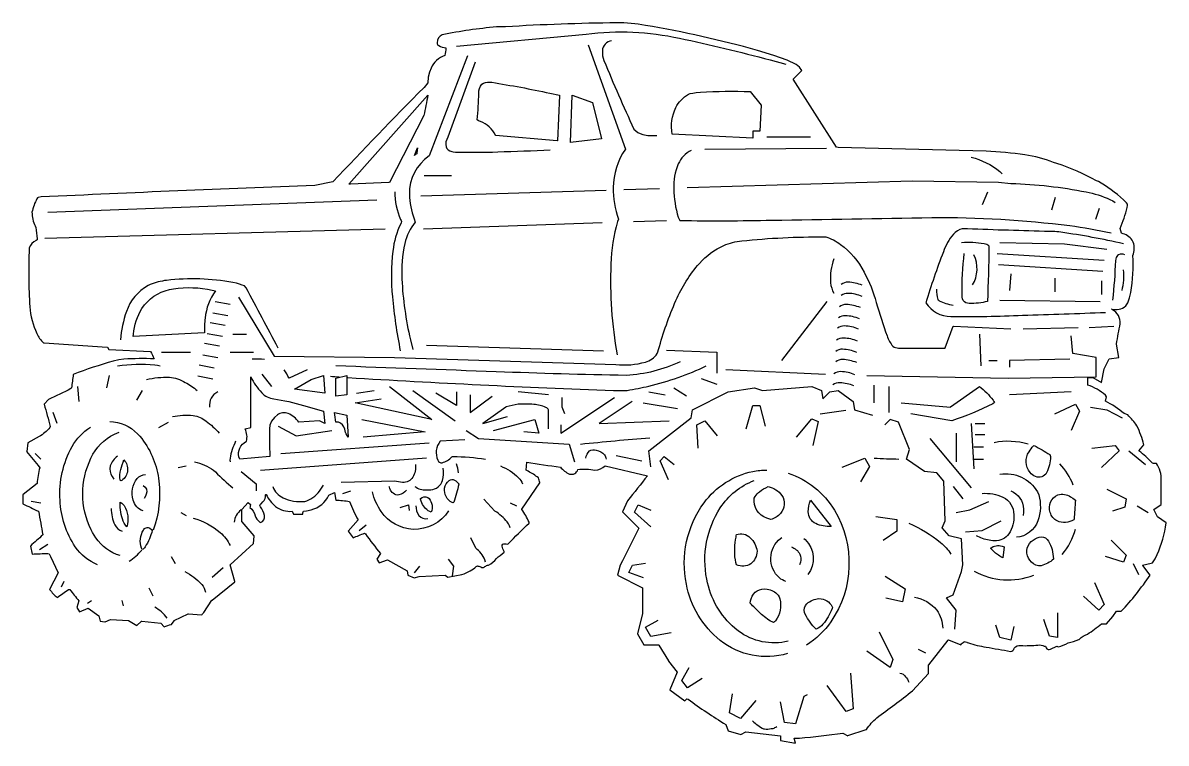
# Model space of a CAD drawing. Extents: x 1 to 18.6, y 0.5 to 22.6.
# Drawn here: x 1.21 to 18.56, y 11.69 to 22.63 of the extents above; entities that cross this region are included whole.
import ezdxf

# ---------------------------------------------------------------- set-up
doc = ezdxf.new("R2010")
doc.units = 0
doc.linetypes.add('0', pattern=[0])
doc.layers.add('1', color=7, linetype='0')

msp = doc.modelspace()

# ---------------------------------------------------------------- linework, layer by layer
at = {"layer": '1'}
for p, q in [((12.500483, 20.902821), (13.167135, 20.902821)), ((11.561897, 20.716854), (13.40912, 20.73074)), ((7.29801, 20.314075), (7.714676, 20.314075)), ((7.250763, 20.007038), (10.063105, 20.093441)), ((10.333514, 20.101749), (10.875252, 20.118412)), ((15.853563, 20.064075), (15.770231, 19.869633)), ((16.881342, 19.98074), (16.825787, 19.786297)), ((1.584386, 19.757053), (6.584142, 19.944553)), ((17.548008, 19.814075), (17.492453, 19.647404)), ((10.479704, 19.615116), (10.979757, 19.632053)), ((1.542719, 19.361248), (6.709114, 19.507069)), ((7.29243, 19.507069), (10.001025, 19.598888)), ((16.00032, 19.132084), (17.625238, 19.027912)), ((16.021152, 18.965412), (17.604414, 18.861263)), ((16.208652, 18.819592), (16.18782, 18.569607)), ((16.875292, 18.757107), (16.875292, 18.548771)), ((17.58358, 18.715443), (17.58358, 18.507107)), ((4.125916, 18.402958), (4.355083, 18.361286)), ((12.72965, 17.50716), (13.417119, 18.402958)), ((16.041986, 18.423771), (17.562746, 18.402943)), ((4.091286, 18.229221), (4.320442, 18.187557)), ((4.049619, 18.083385), (4.278776, 18.041721)), ((4.007969, 17.916737), (4.237119, 17.875065)), ((4.39675, 17.902981), (4.605053, 17.902981)), ((15.729517, 17.902981), (15.750351, 17.423832)), ((16.396152, 17.986301), (17.229433, 18.007137)), ((17.396099, 18.007137), (17.771072, 18.027966)), ((3.966302, 17.770916), (4.195453, 17.729252)), ((7.334097, 17.736332), (10.021465, 17.652996)), ((3.313474, 17.63216), (3.750944, 17.63216)), ((3.938444, 17.590496), (4.167583, 17.548832)), ((4.355083, 17.63216), (4.709219, 17.63216)), ((3.882969, 17.43758), (4.112119, 17.395916)), ((11.881342, 17.369633), (13.395231, 17.300182)), ((15.87532, 17.50716), (16.00032, 17.50716)), ((2.480165, 17.090519), (2.521832, 17.278011)), ((3.862135, 17.270939), (4.091286, 17.229275)), ((4.834219, 17.29884), (4.980052, 17.111355)), ((11.506342, 17.23074), (11.742453, 17.147404)), ((2.063525, 16.882191), (2.042691, 17.111355)), ((2.938474, 16.903019), (3.021808, 17.048855)), ((6.271642, 17.007191), (6.542475, 17.048855)), ((7.125781, 17.048855), (7.771561, 16.590549)), ((9.188169, 16.986355), (8.729866, 17.028019)), ((10.708924, 17.028019), (10.958898, 16.986355)), ((11.089675, 17.091854), (11.28412, 16.966854)), ((14.125425, 17.132191), (14.125425, 16.861355)), ((14.354582, 17.111355), (14.354582, 16.715534)), ((17.125292, 17.028019), (16.18782, 16.986355)), ((10.625591, 16.861355), (11.146398, 16.778034)), ((1.730219, 16.548885), (1.667719, 16.715534)), ((13.700787, 16.744633), (13.311897, 16.689075)), ((3.271808, 16.486385), (3.417627, 16.569714)), ((15.604517, 16.548885), (15.646183, 15.861393)), ((15.667028, 16.548885), (15.812851, 16.548885)), ((14.979544, 16.319714), (15.604517, 15.569759)), ((15.375362, 16.403049), (15.375362, 15.965565)), ((15.667028, 16.382214), (15.812851, 16.382214)), ((5.125885, 16.090565), (7.375753, 16.257229)), ((15.646196, 16.194729), (15.792017, 16.194729)), ((1.480219, 16.007229), (1.396886, 16.090565)), ((4.813386, 15.840565), (7.334087, 16.028065)), ((10.214675, 16.064075), (10.603564, 15.98074)), ((15.646196, 16.007229), (15.792017, 16.007229)), ((18.000225, 16.132229), (18.250208, 15.923893)), ((3.563444, 15.882229), (3.688444, 15.903065)), ((6.063322, 15.486423), (6.188322, 15.528088)), ((15.333696, 15.590588), (15.479528, 15.403088)), ((1.480219, 15.340588), (1.334399, 15.361423)), ((8.603564, 15.341854), (8.700787, 15.300182)), ((18.125225, 15.298923), (18.291874, 15.194759)), ((3.60511, 15.194782), (3.688444, 15.153118)), ((6.313308, 14.923962), (6.417475, 15.007298)), ((1.459386, 14.632313), (1.584386, 14.715641)), ((3.459294, 14.528141), (3.521777, 14.423992)), ((18.062725, 14.423977), (18.146059, 14.257328)), ((4.08425, 14.215656), (4.250916, 14.361492)), ((7.22993, 14.382328), (7.146614, 14.278156)), ((1.792705, 14.069836), (1.834372, 14.153172)), ((3.188474, 13.924015), (3.125974, 14.049007)), ((2.188508, 13.819851), (2.251008, 13.861515)), ((2.709332, 13.861515), (2.730165, 13.778187)), ((14.798008, 13.119633), (14.909121, 13.064075))]:
    msp.add_line(p, q, dxfattribs=at)
for points in [[(8.848423, 15.840081), (8.857767, 15.962566, 0.011662), (9.367817, 15.886997, 0.117153), (9.508468, 15.781269, 0.425387), (9.633212, 15.84943, -0.091621), (9.893006, 15.840961, 0.200628), (10.047948, 15.905895), (10.68998, 15.754833, -0.002262), (10.388556, 15.376232), (10.313058, 15.206364), (10.316842, 15.202412), (10.558514, 14.960766, -0.003746), (10.274353, 14.394505), (10.236699, 14.243717), (10.614076, 14.055019), (10.614442, 14.049152), (10.614442, 13.660076), (10.613933, 13.656132), (10.539764, 13.359432), (10.539074, 13.355618), (10.633325, 13.18594), (10.859742, 13.18594), (10.862069, 13.182575), (11.010325, 12.941669), (11.011947, 12.939327), (11.141732, 12.772449), (11.143145, 12.769947), (11.030012, 12.505955), (11.256676, 12.335964), (11.289667, 12.368938), (11.307133, 12.362125, 0.021681), (11.880058, 11.976925), (11.917787, 11.88261), (12.106357, 11.826031), (12.107591, 11.826412), (12.181773, 11.863499), (12.185102, 11.863415), (12.711122, 11.806973), (12.711122, 11.731487), (12.937366, 11.693798), (12.937553, 11.694622), (12.918903, 11.769283), (12.999259, 11.76936, 0.01141), (13.655541, 11.844822), (13.730957, 11.80714), (13.734289, 11.808117), (14.012476, 11.900837), (14.014982, 11.902195, -0.04558), (14.171453, 12.080631, 0.006341), (14.713293, 12.487019), (14.958326, 12.750896), (14.958895, 12.752918), (14.958895, 12.88274), (14.960182, 12.885334), (15.256468, 13.255688), (15.26124, 13.261433), (15.449974, 13.185947, -0.172085), (15.49814, 13.232143), (15.500517, 13.236614, 0.009895), (15.537214, 13.227985), (15.543512, 13.22427), (15.563473, 13.218342, 0.046411), (15.832388, 13.152523, 0.003507), (16.203987, 13.088123, 0.317175), (16.259552, 13.135296, -0.309847), (16.356853, 13.175564, 0.033523), (16.619301, 13.183262, -0.149182), (16.713234, 13.167095), (16.734415, 13.167057), (16.74132, 13.139538, 0.354976), (16.810719, 13.120213), (16.904057, 13.166859), (16.904621, 13.166973), (16.926769, 13.155895, 0.057282), (17.076052, 13.215549, 0.024203), (17.2393, 13.265408), (17.243374, 13.268078), (17.24732, 13.270931, -0.137262), (17.370684, 13.347416, 0.010729), (17.584341, 13.506977), (17.65962, 13.507069), (17.660616, 13.507816), (17.753336, 13.619038), (17.811111, 13.69595), (17.88213, 13.69595, 0.041531), (18.320431, 14.244633), (18.209183, 14.392971), (18.207903, 14.394871), (18.338924, 14.427616), (18.359135, 14.432957), (18.396978, 14.4921), (18.430553, 14.557659, 0.068391), (18.564949, 15.038059), (18.436008, 15.130161), (18.434921, 15.131351), (18.379311, 15.242573), (18.378729, 15.244144), (18.491896, 15.319592), (18.491896, 15.686497, 0.161153), (18.416346, 15.942928), (18.370626, 15.942928), (18.356203, 15.947475, 0.053197), (18.151907, 16.131824), (18.227304, 16.226078, 0.044606), (18.122282, 16.514133, 0.045735), (17.981895, 16.679592), (17.925983, 16.698238, 0.067969), (17.641907, 16.887394), (17.65811, 16.952213), (17.643124, 16.978024, 0.094039), (17.377457, 17.133038), (17.377459, 17.246227), (17.452827, 17.246243), (17.584213, 17.171291), (17.585381, 17.171558), (17.623062, 17.378582), (17.698563, 17.529568), (17.849272, 17.548435), (17.84931, 17.550533), (17.812204, 17.754581), (17.81204, 17.757122, -0.010873), (17.869223, 18.064426, 0.287293), (17.750118, 18.277225), (17.740421, 18.28297), (17.736389, 18.285137, 0.238503), (17.953829, 18.333149), (17.983946, 18.383221), (18.010618, 18.457531), (18.030668, 18.54044, 0.052779), (18.058989, 19.100689, 0.182501), (18.066406, 19.304401), (18.051556, 19.332684, 0.172794), (17.887531, 19.437366), (17.868626, 19.512676, 0.028987), (17.975422, 19.827267), (17.980858, 19.857159), (17.978996, 19.878048), (17.961077, 19.901592, 0.058899), (17.576708, 20.201183), (17.536697, 20.221539), (17.506237, 20.232975, 0.050847), (16.906313, 20.498669), (16.855165, 20.512531, 0.059267), (16.420317, 20.627369, 0.029336), (15.83106, 20.683964), (13.583887, 20.740154), (13.560048, 20.74361), (12.900818, 21.779629), (13.032991, 21.911846), (12.999265, 21.962406), (12.948939, 22.002506), (12.810476, 22.067829), (12.60967, 22.139614), (12.360828, 22.215137, 0.025263), (10.6604, 22.595783, 0.04792), (10.222271, 22.63332, 0.012582), (8.534039, 22.573292), (8.475814, 22.574924), (8.398382, 22.571323, 0.02501), (7.573853, 22.454044, 0.28781), (7.498776, 22.332478, 0.425541), (7.521577, 22.288494, 0.072983), (7.630785, 22.25172, -0.06603), (7.611874, 22.138477, 0.198683), (7.404327, 21.946308), (7.379309, 21.883419), (7.361743, 21.80891), (7.353806, 21.721897), (7.298388, 21.651585, 0.008449), (5.91431, 20.216801), (5.638204, 20.163555, 0.002434), (1.483828, 19.988903), (1.441791, 19.983501), (1.431747, 19.974834), (1.421808, 19.962124, 0.070415), (1.346423, 19.758091, 0.124043), (1.394623, 19.548298), (1.404616, 19.526974, -0.028909), (1.422385, 19.354969), (1.424614, 19.33971), (1.408429, 19.325504, 0.223626), (1.305423, 19.215801), (1.303511, 19.20528, 0.024893), (1.312454, 18.322933, 0.084362), (1.418485, 17.915821, 0.111237), (1.519988, 17.775326), (1.532462, 17.774319), (2.487209, 17.709438), (2.493114, 17.708836), (2.511652, 17.671764), (2.512723, 17.67123), (3.14467, 17.642933, -0.025587), (3.200588, 17.531765, 0.015352), (2.74242, 17.52776), (2.666157, 17.514606), (2.581032, 17.49493, 0.025532), (1.973587, 17.293491, -0.005705), (1.945982, 17.090313), (1.936571, 17.079082, -0.022991), (1.59549, 16.915356), (1.530631, 16.841251), (1.52974, 16.839916, -0.010604), (1.623833, 16.501453), (1.618749, 16.487186, -0.081203), (1.454482, 16.349277), (1.28537, 16.255283), (1.284039, 16.254017), (1.265523, 16.124386), (1.265363, 16.122219, -0.004607), (1.462967, 15.877613, 0.027524), (1.423565, 15.638973), (1.210275, 15.472042), (1.208572, 15.47044, 0.016892), (1.209435, 15.328983, 0.009672), (1.444676, 15.21571, -0.002957), (1.510351, 14.856411, -0.002593), (1.321164, 14.687679), (1.349343, 14.56525), (1.350912, 14.564907, -0.008573), (1.589109, 14.574192), (1.606545, 14.570026), (1.62791, 14.526272), (1.746081, 14.281445), (1.613956, 14.02663, 0.029693), (1.728075, 13.904331, -0.007541), (1.900978, 14.025799), (1.922122, 14.027439, 0.023987), (2.05777, 13.856472), (2.029459, 13.752689), (2.067058, 13.686787), (2.068216, 13.686939), (2.19806, 13.74258), (2.19983, 13.742908), (2.360005, 13.629826), (2.378871, 13.544895), (2.454106, 13.535435), (2.455052, 13.535664), (2.538496, 13.572758), (2.540017, 13.573139), (2.813342, 13.554256), (2.935987, 13.478794), (2.937182, 13.479656), (3.011287, 13.544498), (3.013601, 13.544636), (3.304536, 13.516399), (3.350963, 13.462254), (3.352208, 13.461216, -0.050955), (3.462595, 13.498028), (3.502558, 13.553959), (3.504119, 13.554905), (3.71733, 13.656887), (3.720315, 13.658131), (3.917995, 13.640209, 0.031481), (3.954661, 13.6796), (4.078154, 13.864872), (4.080887, 13.867588), (4.423828, 14.145611), (4.428219, 14.149609), (4.352777, 14.404285), (4.711083, 14.724865), (4.71178, 14.726772), (4.721056, 14.838017), (4.720106, 14.839886), (4.534774, 15.053013), (4.532225, 15.056187), (4.532224, 15.244831), (4.626487, 15.348537), (4.627103, 15.348392), (4.664427, 15.320324), (4.665174, 15.319645, 0.037151), (4.655838, 15.272327, -0.141436), (4.735346, 15.147251, 0.143945), (4.798955, 15.053356, 0.073511), (4.814513, 15.046734, 0.406603), (4.876813, 15.152309, 0.091598), (4.814149, 15.282825, -0.413041), (4.819577, 15.327389), (4.825, 15.329815), (4.852563, 15.357395, 0.236521), (4.890958, 15.466526, -0.402678), (4.900637, 15.471335, 0.106065), (5.044817, 15.289257, 0.198426), (5.297282, 15.216366), (5.316147, 15.169292), (5.45772, 15.169285, -0.112699), (5.466266, 15.215412), (5.514126, 15.221294), (5.583674, 15.236012, 0.22264), (5.854675, 15.46217), (5.939449, 15.499798), (5.95833, 15.386555, -0.01826), (6.166998, 15.366367, 0.033888), (6.297985, 15.083881), (6.147216, 14.914257), (6.222717, 14.81049, -0.015818), (6.395113, 14.883503), (6.410115, 14.872524, 0.025876), (6.638227, 14.574108), (6.58167, 14.489269), (6.619389, 14.432667), (6.741595, 14.479595), (6.74417, 14.478725), (7.040848, 14.311848), (7.044457, 14.309704), (7.053893, 14.24371), (7.1482, 14.205982), (7.223484, 14.224743), (7.6206, 14.243679), (7.658332, 14.215397), (7.872938, 14.257267, 0.07374), (8.000265, 14.31184, 0.048179), (8.090899, 14.375835, -0.053167), (8.111663, 14.385357), (8.116946, 14.383274, -0.151849), (8.1755, 14.361958, 0.306271), (8.220227, 14.377514, -0.055922), (8.278155, 14.398479, 0.085898), (8.397465, 14.496593, -0.019308), (8.514191, 14.592396), (8.515599, 14.601986, -0.080057), (8.48443, 14.687397, -0.522501), (8.524898, 14.720425, 0.019116), (8.563924, 14.718212), (8.573686, 14.723057, 0.001328), (8.894845, 15.036358), (8.89337, 15.048931, 0.048569), (8.782506, 15.244404), (8.785045, 15.24902), (9.053999, 15.6478), (9.056043, 15.651127, -0.028102), (9.034186, 15.722775, 0.051201), (8.879154, 15.822224)], [(8.13134, 21.563198, -0.233059), (8.177409, 21.700558, -0.192598), (8.29132, 21.733379), (8.325788, 21.73074, -0.013509), (9.205917, 21.566494), (9.353362, 21.536335), (9.353394, 21.53204), (9.325814, 20.842548), (9.322064, 20.842182), (8.38345, 20.924999), (8.381153, 20.925617, 0.196869), (8.154299, 21.13583), (8.124525, 21.143688), (8.105066, 21.162556, 0.019578)], [(6.155121, 20.184315), (7.357565, 21.533993, -0.002522), (7.295032, 21.227329), (6.774768, 20.209423), (6.765806, 20.207577), (6.182984, 20.18491)], [(12.291915, 20.882008), (11.065488, 20.944363, -0.150658), (11.119664, 21.346363, -0.145978), (11.313064, 21.548626), (11.33954, 21.559063), (11.379887, 21.567791), (11.432045, 21.574993), (11.493955, 21.580791, -0.022408), (12.250848, 21.589878), (12.417139, 21.382015), (12.396252, 20.986149), (12.292278, 20.986149), (12.292187, 20.882809)], [(7.199428, 20.724232, 0.010611), (7.186898, 20.646267, 0.046227), (7.151254, 20.617077), (7.201178, 20.735348)], [(3.962465, 17.925068), (2.883554, 17.869747), (2.884989, 17.903133, -0.112077), (3.016201, 18.296719, -0.195564), (3.432078, 18.582111), (3.493489, 18.595303, -0.09061), (4.083539, 18.573887), (4.131342, 18.564075, 0.130397), (3.97503, 18.150112, 0.04633), (3.964662, 17.925381)], [(4.95858, 16.048832), (4.500873, 16.007282, -0.36537), (4.569237, 16.255123), (4.605053, 16.278065, 0.152111), (4.58425, 16.465519), (4.667437, 16.486355), (4.667553, 16.491726), (4.667553, 17.254772), (4.66818, 17.255848, 0.076416), (4.834365, 17.016323, 0.177157), (5.016392, 16.922024, -0.033665), (5.467116, 16.823322), (5.77167, 16.736355), (5.7925, 16.548901), (5.709234, 16.590519), (5.397372, 16.569759, 0.129759), (5.236628, 16.700191, 0.253518), (5.071885, 16.678989), (5.027578, 16.641323), (4.983081, 16.586384), (4.957313, 16.524448, 0.032823)], [(5.939146, 16.715351), (6.125822, 16.673885), (6.146647, 16.340572), (6.113883, 16.389706), (6.103672, 16.413631), (6.093968, 16.45998), (6.079953, 16.496243, 0.329008), (5.959292, 16.569736, -0.030596)], [(16.553244, 16.206875), (16.56282, 16.215549, -0.003932), (16.800104, 16.07732), (16.811342, 16.0453, -0.111903), (16.750467, 15.801235, -0.400321), (16.581474, 15.744396, -0.15061), (16.498306, 15.805454, -0.332574), (16.483, 16.11919, -0.06594)], [(2.693323, 15.85001, -0.036147), (2.742453, 15.994633, -0.460894), (2.709479, 15.6842), (2.694219, 15.677158), (2.683073, 15.685665, -0.124125)], [(7.824839, 15.62907, -0.04406), (7.749319, 15.35223), (7.742454, 15.341854), (7.72601, 15.346966, -0.312532), (7.610228, 15.566021, -0.162839), (7.677857, 15.684498, -0.312997), (7.762918, 15.687054, -0.095197), (7.825788, 15.633518)], [(12.393007, 15.512005, -0.060538), (12.520709, 15.590313, -0.187666), (12.73146, 15.457233, -0.3457), (12.709274, 15.182095, -0.140271), (12.563009, 15.090618), (12.531599, 15.098843), (12.502268, 15.109043, -0.35311), (12.311923, 15.415508, -0.124728), (12.377128, 15.498585)], [(17.187765, 15.382259, 0.007567), (17.16703, 15.096592), (17.161736, 15.086903, -0.251654), (16.90913, 15.067898, -0.206541), (16.805767, 15.198116, -0.399871), (16.92061, 15.463909, -0.226616), (17.113955, 15.436687), (17.150526, 15.412693)], [(2.686568, 15.307346, -0.016889), (2.686897, 15.35574), (2.708013, 15.340244), (2.72693, 15.321789), (2.743675, 15.300747, -0.221624), (2.78412, 14.98074), (2.763523, 15.004879), (2.746013, 15.032337, -0.113867)], [(7.250323, 15.384426, -0.020855), (7.242604, 15.410664, -0.290822), (7.356603, 15.423214), (7.374341, 15.409061, -0.267726), (7.409121, 15.202961), (7.384433, 15.210781, -0.201511), (7.255738, 15.369091)], [(13.479619, 14.986454, -0.120974), (13.245447, 15.027767, -0.291074), (13.132062, 15.20882, -0.103976), (13.167135, 15.382259)], [(3.172818, 14.924511, -0.077431), (3.063974, 14.674152, -0.104494), (3.020231, 14.633518), (3.007038, 14.656147, -0.221148), (3.036757, 14.928761, -0.43515), (3.136267, 14.958462), (3.160501, 14.938938)], [(12.028723, 14.782673, -0.01593), (12.04211, 14.861103, -0.294457), (12.250175, 14.814388, -0.182934), (12.353956, 14.608685, -0.215912), (12.260758, 14.416508, -0.253257), (12.042187, 14.403141), (12.032069, 14.435062, -0.090522)], [(16.521152, 14.444813), (16.497549, 14.471256, -0.405733), (16.517565, 14.754864, -0.120926), (16.639353, 14.822903, -0.295173), (16.760059, 14.788189), (16.780788, 14.761791, -0.113142), (16.853952, 14.494732), (16.854433, 14.487019, -0.11334), (16.669264, 14.389271, -0.270353)], [(16.003239, 14.559597, -0.039479), (15.897348, 14.654049, -0.234065), (16.075275, 14.687885), (16.104486, 14.673962), (16.083887, 14.509182), (16.075783, 14.511395, -0.041032)], [(12.401973, 13.669415, -0.018543), (12.25052, 13.819851), (12.255888, 13.855099), (12.264486, 13.887295, -0.391934), (12.506834, 14.032619, -0.176231), (12.673536, 13.941868), (12.690017, 13.914539), (12.701946, 13.884632, -0.220216), (12.634451, 13.553364), (12.619512, 13.538265), (12.60465, 13.528202), (12.584834, 13.534374, -0.079375)], [(13.49215, 13.736904, -0.079987), (13.355438, 13.498829, -0.125568), (13.250469, 13.42403, -0.080752), (13.086049, 13.650333), (13.076055, 13.678875, -0.308642), (13.112215, 13.811619, -0.158945), (13.294162, 13.890568, -0.269699), (13.495569, 13.766094), (13.500452, 13.757351)]]:
    msp.add_lwpolyline(points, format="xyb", close=True, dxfattribs=at)
for points in [[(7.79242, 22.27776), (9.75958, 22.464123, -0.085394), (11.175719, 22.400028, -0.014027), (12.551516, 22.070835), (12.79215, 22.006939)], [(9.792309, 22.298588), (10.354785, 20.715336, 0.150403), (10.170581, 20.1311, 0.092534), (10.250617, 19.652889), (10.237918, 19.616924, 0.063862), (10.135212, 18.970356, 0.054503), (10.229785, 17.590496)], [(10.146465, 22.361088, 0.361578), (10.005844, 22.211689, 0.103722), (10.030235, 22.060154, 0.011646), (10.48429, 21.020718, 0.178717), (10.61818, 20.93977, 0.085486), (10.833924, 20.923649)], [(7.959061, 22.131924), (7.375987, 20.611767, 0.254765), (7.076095, 20.031055, 0.090289), (7.148773, 19.658871), (7.164519, 19.607578, 0.119912), (7.007391, 19.282223, 0.069564), (6.962199, 18.742832, 0.045415), (7.091852, 17.821209), (7.125781, 17.673832)], [(8.075788, 22.036297), (7.659121, 20.897404, 0.192817), (7.632923, 20.749462, 0.281357), (7.71879, 20.679722), (7.742454, 20.675182), (7.773765, 20.672016, 0.018172), (8.416384, 20.674801, 0.003641), (9.214675, 20.702961)], [(11.354731, 20.694508, 0.187331), (11.158849, 20.490078, 0.116332), (11.090309, 20.111645, 0.058174), (11.15427, 19.681293), (11.183759, 19.631512, 0.008705), (12.579967, 19.635914, 0.001009), (15.005369, 19.675724, -0.03416), (17.101583, 19.553967, -0.020291), (17.729404, 19.444569)], [(15.603563, 20.591854, -0.116822), (16.040682, 20.374744), (16.075787, 20.341854)], [(11.292231, 20.131214), (14.708731, 20.236195), (16.021152, 20.215359), (16.208652, 20.19453, -0.040289), (17.352266, 20.065708, -0.057714), (17.710567, 19.951694), (17.754238, 19.928013), (17.791904, 19.902889)], [(6.854948, 20.069538, 0.1011), (6.941792, 19.6451, -0.344999), (6.944945, 19.582706, 0.085217), (6.825516, 19.168255, 0.05399), (6.818819, 18.473598, 0.028058), (6.938281, 17.652996)], [(17.916904, 19.277912, 0.02044), (16.967068, 19.453289, 0.038594), (16.716387, 19.466534, -0.002285), (15.470057, 19.505993, 0.167093), (15.336168, 19.422459, 0.096076), (15.183626, 19.154949, 0.020053), (14.917105, 18.382008, 0.250075), (15.296694, 18.172291, 0.01166), (16.385572, 18.191944, 0.001779), (17.646072, 18.236301)], [(4.480069, 18.465458), (5.021412, 17.570164), (5.024871, 17.56963), (6.850841, 17.548878), (10.208833, 17.44466, 0.099201), (10.661116, 17.482227, 0.178214), (10.836764, 17.611149), (10.850025, 17.639278), (10.860225, 17.671124, -0.037363), (11.122309, 18.41737, -0.074742), (11.479553, 18.980381, -0.104392), (11.848954, 19.25349, -0.082819), (12.122287, 19.321293, -0.028458), (13.372002, 19.382938), (13.396222, 19.382084, -0.096361), (13.621332, 19.268627, -0.11183), (13.979309, 18.849239, -0.055627), (14.164576, 18.384274, 0.011952), (14.328077, 17.879719, 0.11724), (14.417658, 17.723301, 0.191681), (14.501919, 17.694653), (15.208532, 17.69466), (15.20899, 17.695408), (15.333481, 18.027393), (15.334192, 18.027935), (16.208652, 17.986301)], [(15.458683, 19.298748, -0.054275), (15.801781, 19.283161, -0.204937), (15.873152, 19.246258), (15.875307, 19.232334, -0.004436), (15.853706, 18.402744, -0.073221), (15.576843, 18.373554), (15.551014, 18.377483, -0.316335), (15.474781, 18.439571), (15.470076, 18.468105), (15.467037, 18.504093, -0.033176), (15.500351, 19.132084)], [(17.937725, 19.111248, 0.196989), (17.843233, 19.111248, 0.214936), (17.79899, 19.048656), (17.793762, 19.020504, -0.0237), (17.750238, 18.423771)], [(13.521285, 19.048748, 0.108861), (13.469694, 18.686871, 0.105784), (13.521285, 18.527943)], [(5.084219, 17.69466, 0.000838), (4.596504, 18.609303), (4.573739, 18.637127), (4.538058, 18.651623), (4.496491, 18.665257), (4.449556, 18.677967), (4.397768, 18.689709, 0.074216), (3.389749, 18.722294, 0.065486), (3.138136, 18.658749), (3.109175, 18.64275, 0.187973), (2.780042, 18.248943, 0.060293), (2.688498, 17.819645)], [(13.950787, 18.647404, 0.089816), (13.737189, 18.694988, 0.173296), (13.631342, 18.661297)], [(15.333696, 18.340458, -0.061904), (15.123796, 18.40604), (15.108753, 18.417828), (15.101707, 18.430271, -0.067949), (15.083712, 18.590443)], [(13.950787, 18.47765, 0.089838), (13.737189, 18.525227, 0.173296), (13.631342, 18.491535)], [(13.923008, 18.307903, 0.089815), (13.709412, 18.355488, 0.173229), (13.603564, 18.321789)], [(13.909121, 18.138157, 0.089839), (13.695522, 18.185734, 0.173296), (13.589675, 18.152042)], [(13.895231, 17.982288, 0.089743), (13.681634, 18.029865, 0.173427), (13.575787, 17.996174)], [(13.881342, 17.798641, 0.089747), (13.667745, 17.846218, 0.173296), (13.561897, 17.812527)], [(13.867453, 17.62888, 0.089842), (13.653855, 17.676456, 0.173425), (13.548009, 17.642765)], [(2.646832, 17.423832, -0.061977), (3.210137, 17.440296), (3.252814, 17.433125), (3.292641, 17.423832)], [(5.521681, 17.36134), (5.252643, 17.237179), (5.250648, 17.236774, 0.035417), (5.172764, 17.363941)], [(11.188064, 17.486332, -0.096317), (10.367311, 17.278103, -0.005645), (8.394347, 17.334568, -0.000896), (5.959155, 17.423832)], [(6.141115, 17.246786, 0.006183), (10.172571, 17.050098, 0.02854), (10.382985, 17.050465, 0.003335), (10.712307, 17.115276, 0.050725), (11.58387, 17.423832)], [(13.867453, 17.473026, 0.091614), (13.653855, 17.520603, 0.173295), (13.548009, 17.486912)], [(3.084308, 17.215519, -0.072915), (3.432817, 17.250248, -0.120715), (3.672077, 17.17284, -0.064373), (3.85511, 17.048855)], [(13.839675, 17.289387, 0.089724), (13.626078, 17.336971, 0.173295), (13.520231, 17.30328)], [(13.825787, 17.119633, 0.089838), (13.612189, 17.16721, 0.173296), (13.506342, 17.133518)], [(14.542065, 16.861355), (15.290857, 16.798954), (15.293554, 16.799946), (15.729589, 17.111301, -0.071858), (15.936529, 16.902485), (15.948061, 16.883442), (15.957159, 16.864964), (15.933762, 16.846615, -0.036583), (15.311886, 16.59071), (14.687899, 16.694706)], [(9.188169, 16.465549), (9.188169, 16.75555, 0.206535), (9.147597, 16.792126, 0.103269), (8.966025, 16.837452, 0.036968), (8.727995, 16.840099), (8.544236, 16.799282), (8.542138, 16.79871), (8.189129, 16.549519), (8.190354, 16.549465), (8.5632, 16.653049)], [(3.480127, 16.653049, -0.072237), (3.792666, 16.669994, -0.149242), (3.99063, 16.584606, -0.051785), (4.188416, 16.403049)], [(2.341832, 14.402966, -0.149993), (2.004298, 14.675411, -0.140441), (1.772723, 15.383549, -0.146796), (1.95691, 16.199917, -0.119527), (2.232525, 16.491184)], [(2.527175, 16.577961, -0.197809), (2.945905, 16.393772), (2.981146, 16.357418), (3.014865, 16.318279, -0.138428), (3.271924, 15.672268, -0.122625), (3.185952, 14.930051)], [(2.683069, 14.541874, -0.172807), (2.317297, 14.813564), (2.291528, 14.851482), (2.267278, 14.891247), (2.244609, 14.932743, -0.230581), (2.241731, 16.023136, -0.167523), (2.596986, 16.387989), (2.633802, 16.403461), (2.671448, 16.416264)], [(4.438416, 16.278065, 0.074887), (4.353509, 16.019901), (4.35239, 15.991306), (4.355083, 15.965565)], [(7.917395, 16.298885), (7.542763, 16.278088, 0.276631), (7.505663, 15.993092, 0.379426), (7.573353, 15.952381, 0.128373), (7.72203, 16.04137), (7.728385, 16.047413), (7.740933, 16.048855, -0.031739), (8.229895, 16.007229)], [(9.756342, 16.022404, -0.178738), (9.809236, 16.131985, -0.254908), (9.910991, 16.143703, -0.186771), (10.038857, 16.071491, -0.095821), (10.061897, 16.008518)], [(2.645231, 16.050182, 0.166858), (2.534011, 15.904377, 0.214932), (2.562833, 15.741192), (2.589675, 15.702961)], [(3.813444, 15.965565, -0.099704), (4.102401, 15.837528), (4.132535, 15.812443, 0.019516), (4.39675, 15.569759)], [(7.16743, 15.923893, -0.150206), (7.128684, 15.731663, -0.269437), (6.972569, 15.654743, -0.070739), (6.853374, 15.673885), (6.042488, 15.653088)], [(7.159121, 15.591854, 0.165187), (7.332443, 15.538563), (7.36466, 15.539371), (7.399488, 15.543095, 0.31869), (7.577205, 15.684658, 0.138858), (7.589676, 15.869633)], [(8.459033, 15.903065, -0.099421), (8.733685, 15.724407, -0.09075), (8.792349, 15.632259)], [(12.81727, 13.05328, -0.244711), (11.794786, 13.254604, -0.179355), (11.281379, 14.109974, -0.211499), (11.549293, 15.343029, -0.186002), (12.290919, 15.820736, -0.04743), (12.500483, 15.840565)], [(3.031719, 15.221561, -0.256103), (2.883665, 15.38525, -0.251301), (2.942883, 15.711384, -0.215077), (3.068842, 15.772404)], [(12.827104, 13.241322, -0.223727), (12.071843, 13.396519), (12.018068, 13.438152, -0.171373), (11.591544, 14.183399, -0.196964), (11.795819, 15.266796, -0.158824), (12.309972, 15.682575)], [(12.825381, 15.792263, -0.18342), (13.528123, 15.230671, -0.292935), (13.476196, 13.538471, -0.098909), (13.104053, 13.18317)], [(16.041986, 15.778065, -0.314078), (16.610493, 15.511845), (16.630835, 15.466022, -0.154401), (16.618439, 15.068134, -0.290784), (16.291986, 14.819798)], [(3.03412, 15.60574, -0.380089), (3.080737, 15.473927), (3.068159, 15.444302), (3.048008, 15.411297)], [(5.000885, 15.590588, 0.193955), (5.158281, 15.420834, 0.143444), (5.487434, 15.365833), (5.517908, 15.373257, 0.16655), (5.732543, 15.551945), (5.742623, 15.566814), (5.771668, 15.611423)], [(7.672059, 15.2215, -0.255679), (7.134343, 14.939518, -0.231217), (6.649877, 15.210011, -0.103359), (6.514494, 15.510334)], [(7.034121, 15.536297, -0.149815), (6.916787, 15.463413), (6.89237, 15.462048, -0.321025), (6.772343, 15.581524), (6.770231, 15.591854)], [(15.771183, 15.486423, -0.126851), (16.087919, 15.429661, -0.28657), (16.252363, 15.1628, -0.15967), (16.177773, 14.871342, -0.252923), (15.959366, 14.76646, -0.094024), (15.750887, 14.812931), (15.687851, 14.840633)], [(16.208652, 15.528088, -0.289684), (16.400419, 15.247601), (16.400791, 15.20245), (16.396152, 15.153118)], [(7.17301, 15.300182, 0.147378), (7.220978, 15.150127, 0.286896), (7.353565, 15.10574)], [(8.604866, 14.965633), (8.596469, 14.995564), (8.582089, 15.02512), (8.56294, 15.053905, 0.07949), (8.374918, 15.216473), (8.205424, 15.397404)], [(2.548008, 15.258518, 0.101052), (2.602167, 15.010296, 0.212754), (2.714675, 14.911297)], [(3.79261, 15.111454, -0.108419), (4.205674, 14.891743, -0.099383), (4.355083, 14.694813)], [(14.659121, 15.036297, -0.06647), (15.139973, 14.74155, -0.075293), (15.298008, 14.564075)], [(8.229895, 14.444828), (8.221305, 14.479374, 0.142404), (8.083579, 14.654209), (8.01098, 14.814075)], [(12.790464, 14.148518), (12.764613, 14.158916), (12.739828, 14.17168), (12.716217, 14.186665), (12.693885, 14.203754, -0.465542), (12.711679, 14.803905), (12.731294, 14.817043)], [(13.064281, 14.800823), (13.084603, 14.784283, -0.385432), (13.125728, 14.252766)], [(12.875483, 14.673962, -0.189143), (13.005112, 14.565937, -0.174621), (13.013409, 14.442883), (13.000483, 14.403141)], [(3.66761, 14.298992, -0.088668), (3.922482, 14.10564, -0.139303), (3.980097, 13.986507)], [(14.742453, 13.911297, -0.180594), (15.081577, 13.714909, -0.157594), (15.173008, 13.439075)], [(14.520231, 12.758518, -0.189806), (14.609961, 12.702702, -0.082432), (14.659121, 12.619633)], [(12.285503, 12.033161, 0.087821), (12.453311, 11.910496), (12.469354, 11.908886, 0.146464), (12.567431, 11.916531, 0.25661), (12.624243, 11.931385, 0.059055), (12.65657, 11.946278)]]:
    msp.add_lwpolyline(points, format="xyb", dxfattribs=at)
for points in [[(9.548009, 21.536297), (9.853564, 21.425182), (9.992453, 20.869633), (9.520231, 20.814075)], [(5.584181, 17.215519), (5.771668, 17.278011), (5.792502, 17.007191), (5.334192, 17.069691)], [(5.959155, 17.236355), (6.125822, 17.278011), (6.125822, 16.986355), (5.959155, 16.965519)]]:
    msp.add_lwpolyline(points, close=True, dxfattribs=at)
for points in [[(16.041986, 19.298748), (17.021126, 19.277912), (17.666904, 19.194584)], [(14.021257, 17.278011), (16.166986, 17.236355), (17.500246, 17.257175), (17.500246, 17.548832), (17.146099, 17.611332), (17.125265, 17.882145)], [(10.978564, 17.661297), (11.742453, 17.633518), (11.742453, 17.314075)], [(17.10446, 17.527996), (16.18782, 17.50716), (16.18782, 17.402996)], [(6.771614, 17.111355), (7.41742, 16.611385), (6.250808, 16.861355), (6.646614, 16.923855)], [(7.792395, 17.028019), (7.792395, 16.819706), (7.47992, 17.007191)], [(10.742453, 15.888142), (10.708924, 16.132229), (11.354731, 16.632214), (11.375564, 16.757206), (11.917204, 17.028019), (12.313009, 17.090519), (12.438009, 17.048855), (13.187969, 17.111355), (13.333785, 17.048855), (13.354619, 16.923855), (13.458785, 17.028019), (13.583785, 17.048855), (13.812941, 16.882191), (13.833774, 16.757206), (14.104591, 16.673885)], [(8.000728, 16.986355), (8.000728, 16.715534), (8.334047, 16.965519)], [(9.375659, 16.528049), (9.375659, 16.403049), (10.188118, 16.944691)], [(9.438159, 16.694714), (9.396492, 16.79887), (9.396492, 16.944691)], [(10.458938, 16.882191), (9.958965, 16.548885), (11.021398, 16.590549)], [(16.875292, 16.694706), (17.187765, 16.840519), (17.250265, 16.73637), (17.125292, 16.444714)], [(12.18802, 16.465549), (12.292176, 16.819691), (12.396343, 16.819691), (12.479676, 16.507214)], [(17.416933, 16.798855), (17.666914, 16.757191), (17.896072, 16.632206)], [(5.084219, 16.507214), (5.355026, 16.361385), (5.896668, 16.444714)], [(6.354975, 16.611385), (7.313263, 16.423885), (6.375808, 16.340549)], [(8.35488, 16.444714), (8.979836, 16.611385), (9.042336, 16.403049), (8.813183, 16.423885)], [(11.458898, 16.173893), (11.438064, 16.528049), (11.563037, 16.590549), (11.750537, 16.361385)], [(12.950787, 16.341854), (13.186897, 16.619633), (13.28412, 16.577961), (13.200787, 16.216854)], [(15.354528, 13.42403), (15.375362, 13.715687), (15.229544, 13.903187), (15.333696, 13.944836), (15.458696, 14.298992), (15.479528, 14.403156), (15.458696, 14.798962), (15.271196, 14.840633), (15.167044, 14.965633), (15.208712, 15.069782), (15.187878, 15.673923), (15.083712, 15.798893), (14.896219, 15.819729), (14.625399, 16.007229), (14.667065, 16.153065), (14.500399, 16.569714), (14.375414, 16.611385), (14.292082, 16.528049)], [(7.938228, 16.444714), (8.125728, 16.319714), (9.500659, 16.236393), (9.583975, 15.965565)], [(17.437765, 16.173893), (17.791904, 16.215549), (17.854404, 16.132229), (17.58358, 15.882229)], [(11.010981, 15.693699), (10.881342, 15.98074), (10.946148, 16.045544), (11.094314, 15.925182)], [(13.645231, 15.883518), (13.992453, 16.022404), (14.061897, 15.897404), (13.923008, 15.661297)], [(4.521736, 15.819729), (4.750886, 15.632259), (4.750886, 15.528088)], [(17.666914, 15.548923), (17.958572, 15.403088), (17.937738, 15.278088), (17.750238, 15.215588)], [(6.936898, 15.272404), (7.061898, 15.314075), (7.07245, 15.224705)], [(10.742453, 14.98074), (10.492453, 15.202961), (10.548009, 15.314075), (10.742453, 15.23074)], [(15.375362, 15.194759), (15.583683, 15.236423), (15.87532, 15.361423)], [(14.159121, 15.133518), (14.478563, 15.091854), (14.478563, 14.911297), (14.270231, 14.772404)], [(15.521183, 14.903133), (15.771183, 14.923954), (16.06282, 15.069782)], [(17.729404, 14.778133), (17.958572, 14.548977), (17.916904, 14.444813), (17.64608, 14.528141)], [(7.729895, 14.236492), (7.750728, 14.382328), (7.667395, 14.486477)], [(10.631342, 14.202961), (10.40912, 14.286297), (10.464675, 14.397404), (10.65912, 14.425182)], [(14.298008, 14.23074), (14.603563, 14.036297), (14.561897, 13.841854), (14.311897, 13.897404)], [(17.479414, 14.132328), (17.625246, 13.799015), (17.541914, 13.715687), (17.312765, 13.924007)], [(11.048009, 13.369633), (10.742453, 13.314075), (10.65912, 13.452961), (10.853564, 13.564075)], [(16.91696, 13.674015), (16.91696, 13.29903), (16.79196, 13.319866), (16.708626, 13.569851)], [(14.208748, 13.382366), (14.417082, 12.965725), (14.375414, 12.840725), (14.021257, 13.09071)], [(16.25032, 13.465702), (16.208652, 13.257381), (16.041986, 13.29903), (15.979486, 13.48653)], [(11.520231, 12.675182), (11.298009, 12.536297), (11.214675, 12.647404), (11.325787, 12.841854)], [(13.771274, 12.757389), (13.812941, 12.215755), (13.708774, 12.174099), (13.417119, 12.569904)], [(12.333843, 12.340755), (12.104687, 12.069935), (11.938037, 12.153263), (11.979704, 12.44492)], [(13.116772, 12.428562), (13.062983, 12.403255), (12.937983, 11.986599), (12.771316, 12.007435), (12.708816, 12.31992)]]:
    msp.add_lwpolyline(points, dxfattribs=at)
for centre, radius, start, end in [((15.217578, 18.901104), 0.47735, -31.323735, 26.118602), ((17.023991, 18.784681), 0.898211, -13.853938, 6.225919), ((4.671728, 14.555855), 2.972188, 86.037824, 89.678878), ((6.639483, 26.258438), 9.024548, -94.838383, -94.008254), ((4.261915, 16.827906), 0.221232, 115.238796, -172.458462), ((14.895073, -34.687622), 51.185442, 94.669055, 95.855641), ((16.166805, 15.197578), 1.080474, 73.550719, 101.421269), ((14.800296, 29.017891), 13.012693, -92.946746, -91.294407), ((6.992008, 15.705865), 0.833616, 6.46114, 16.051395), ((16.178909, 15.221742), 1.051812, 21.898254, 42.837647), ((4.662957, 15.035008), 0.24577, 125.539496, 176.747144), ((16.184258, 15.227029), 1.045601, -39.719095, -15.709166), ((2.406001, 15.114197), 0.778203, -57.702351, -38.917218), ((16.167278, 15.247717), 1.073803, -118.776338, -68.862983), ((2.980044, 13.310632), 0.502115, 33.902458, 62.832342)]:
    msp.add_arc(centre, radius, start, end, dxfattribs=at)

doc.saveas('drawing.dxf')
